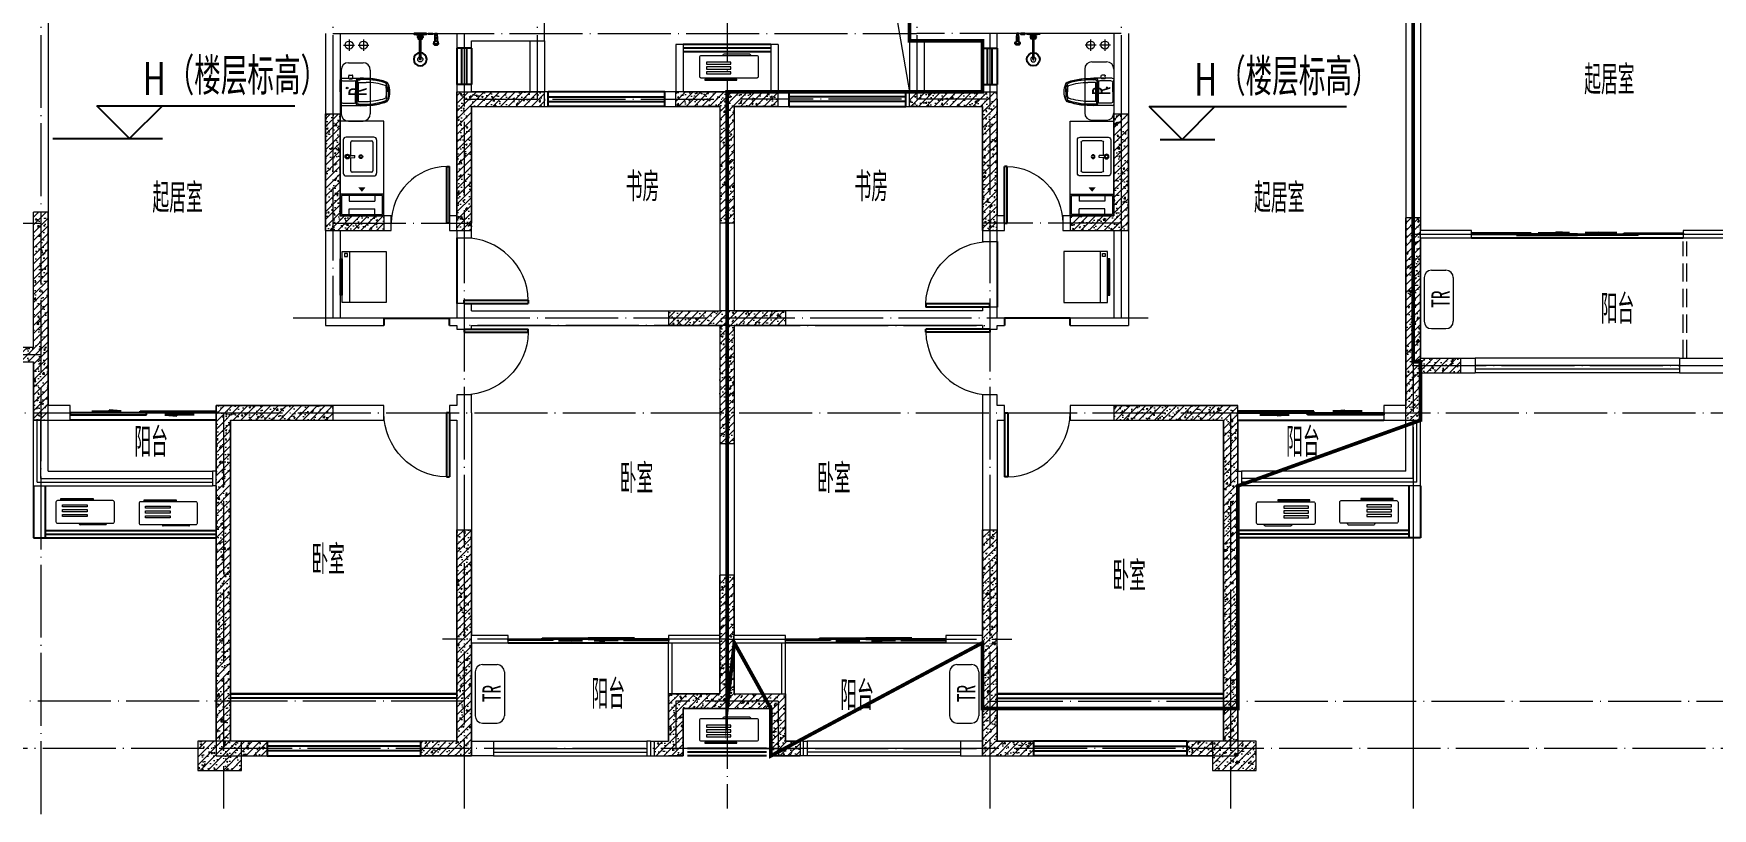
# Model space of a CAD drawing. Extents: x -50454 to 66757, y -11026 to 33524.
# Drawn here: x 27727 to 50727, y 3947 to 14568 of the extents above; entities that cross this region are included whole.
import ezdxf
from ezdxf.enums import TextEntityAlignment as Align

# ---------------------------------------------------------------- set-up
doc = ezdxf.new("R2010")
doc.units = 0
doc.header["$LTSCALE"] = 1000
doc.header["$MEASUREMENT"] = 0
doc.linetypes.add('DASH', pattern=[0.35, 0.25, -0.1])
doc.linetypes.add('DOTE', pattern=[2.42, 2, -0.2, 0.02, -0.2])
doc.layers.get('0').update_dxf_attribs({"linetype": 'CONTINUOUS'})
for name, color, linetype in [('DIM_ELEV', 3, 'CONTINUOUS'), ('fd', 4, 'CONTINUOUS'), ('PUB_TEXT', 7, 'CONTINUOUS'), ('RAIL', 163, 'CONTINUOUS'), ('WINDOW', 4, 'CONTINUOUS'), ('立面', 33, 'CONTINUOUS')]:
    doc.layers.add(name, color=color, linetype=linetype)
for name, color, linetype, lineweight in [('DOTE', 1, 'DOTE', 0), ('WALL', 2, 'CONTINUOUS', 20), ('五金', 136, 'CONTINUOUS', 9), ('剪力墙', 2, 'CONTINUOUS', 15), ('剪力墙填充', 8, 'CONTINUOUS', 15), ('家具', 9, 'CONTINUOUS', 9), ('洁具', 8, 'CONTINUOUS', 9), ('看线', 5, 'CONTINUOUS', 0)]:
    doc.layers.add(name, color=color, linetype=linetype, lineweight=lineweight)
doc.styles.add('_TCH_DIM', font='SIMPLEX', dxfattribs={"bigfont": 'GBCBIG'})
doc.styles.add('_TCH_SPACE', font='SIMPLEX', dxfattribs={"bigfont": 'GBCBIG'})
doc.styles.add('HZ', font='SimSun.ttf', dxfattribs={"width": 0.8, "height": 1.2})
pattern_1 = [(45, (-1550, -18500), (-53.033, 53.033), []), (50, (-1550, -18500), (215.1781, -18.8256), [22.5, -247.5]), (355, (-1550, -18500), (-41.6254, 225.6576), [18, -198]), (100.4514, (-1532.07, -18501.57), (173.5528, 206.8319), [19.122, -210.3426]), (46.1842, (-1550, -18440), (320.1723, -49.6557), [33.75, -371.25]), (96.6356, (-1523.32, -18444.14), (280.3988, 292.2354), [28.683, -315.514]), (351.1842, (-1550, -18440), (280.3986, 292.2356), [27, -297]), (21, (-1520, -18455), (179.0721, -120.7857), [22.5, -247.5]), (326, (-1520, -18455), (72.9946, 217.545), [18, -198]), (71.4514, (-1505.08, -18465.07), (252.0668, 96.7591), [19.122, -210.3426]), (37.5, (-1550, -18500), (3.64796, 99.86816), [0, -195.6, 0, -201, 0, -198.75]), (7.5, (-1550, -18500), (78.92086, 118.3235), [0, -114.6, 0, -191.1, 0, -75.75]), (327.5, (-1616.9, -18500), (160.14673, -6.76646), [0, -75, 0, -234, 0, -310.5]), (317.5, (-1646.9, -18500), (174.95585, 30.0315), [0, -97.5, 0, -155.4, 0, -220.5])]

# ---------------------------------------------------------------- blocks, each defined once
blk = doc.blocks.new('A$C6EA5130D')
at = {"layer": '五金', "lineweight": -3}
for p, q in [((85, 353), (85, 30)), ((95, 30), (95, 353)), ((68, 25), (68, 15)), ((111, 25), (111, 15)), ((291, 38), (291, 113)), ((321, 60), (291, 60)), ((321, 38), (321, 113))]:
    blk.add_line(p, q, dxfattribs=at)
at = {"layer": '五金', "color": 8}
for p, q in [((75, 22), (75, 15)), ((105, 25), (105, 15))]:
    blk.add_line(p, q, dxfattribs=at)
at = {"layer": '五金', "lineweight": -3}
for points in [[(175, 0), (5, 0), (5, 10), (34, 15), (80, 15)], [(62, 46), (52, 46), (52, 50), (62, 50)], [(75, 25), (62, 25), (62, 70), (85, 70)], [(95, 70), (118, 70), (118, 25), (105, 25)], [(100, 15), (145, 15), (175, 10), (175, 0)], [(118, 50), (128, 50), (128, 46), (118, 46)], [(294, 29), (294, 0), (317, 0), (317, 29)]]:
    blk.add_lwpolyline(points, dxfattribs=at)
for points in [[(59, 0), (59, 10), (121, 10), (121, 0)], [(261, 0), (261, 10), (205, 10), (205, 0)]]:
    blk.add_lwpolyline(points, close=True, dxfattribs=at)
at = {"layer": '五金', "color": 8}
for points in [[(80, 22), (75, 22), (75, 50), (85, 50)], [(95, 50), (105, 50), (105, 22), (100, 22)]]:
    blk.add_lwpolyline(points, dxfattribs=at)
blk.add_lwpolyline([(80, 10), (80, 30), (100, 30), (100, 10)], close=True, dxfattribs=at)
at = {"layer": '五金', "lineweight": -3}
blk.add_circle((90, 353), 89.5, dxfattribs=at)
at = {"layer": '五金', "color": 8}
for centre, radius in [((90, 353), 5), ((306, 87), 15), ((306, 38), 15)]:
    blk.add_circle(centre, radius, dxfattribs=at)
for centre, radius, start, end in [((90, 353), 35, 278.2132, 261.7868), ((90, 353), 9, 303.749, 236.251), ((306, 87), 17, 331.9275, 208.0725), ((306, 38), 17, 151.9275, 226.6641), ((306, 38), 17, 313.3359, 28.0725)]:
    blk.add_arc(centre, radius, start, end, dxfattribs=at)
at = {"layer": '五金', "lineweight": -3}
for centre, start, end in [((274, 107), 19.6733, 73.5819), ((337, 107), 106.4181, 160.3267)]:
    blk.add_arc(centre, 17.7, start, end, dxfattribs=at)
at = {"layer": '五金', "lineweight": -3, "extrusion": (0, 0, -1)}
for centre, major_axis, ratio, start_param, end_param in [((306, 136), (33.6, 0), 0.612909, 2.761972, 6.662806), ((306, 126), (-31.4, 0), 0.47884, -1.072899, 4.214492)]:
    blk.add_ellipse(centre, major_axis=major_axis, ratio=ratio, start_param=start_param, end_param=end_param, dxfattribs=at)
blk = doc.blocks.new('A$C4EB5717C')
at = {"layer": '家具', "color": 8}
for p, q in [((520, 110), (520, 120)), ((883, 100), (530, 100)), ((893, 120), (893, 110))]:
    blk.add_line(p, q, dxfattribs=at)
at = {"layer": '家具'}
blk.add_lwpolyline([(220, 120), (980, 120, 0.414214), (1000, 140), (1000, 410, 0.414214), (980, 430), (220, 430, 0.414214), (200, 410), (200, 140, 0.414214)], format="xyb", close=True, dxfattribs=at)
at = {"layer": '家具', "color": 8}
for points in [[(269, 459), (709, 459), (709, 444), (269, 444)], [(290, 372), (626, 372), (626, 343), (290, 343)], [(290, 306), (626, 306), (626, 277), (290, 277)], [(290, 240), (626, 240), (626, 211), (290, 211)]]:
    blk.add_lwpolyline(points, close=True, dxfattribs=at)
for centre, start, end in [((530, 110), 180, 270), ((883, 110), 270, 0)]:
    blk.add_arc(centre, 10, start, end, dxfattribs=at)
blk = doc.blocks.new('dfdsf')
at = {"layer": '家具'}
for p, q in [((-6119, -27345), (-6119, -27726)), ((-5626, -27307), (-6081, -27307)), ((-5588, -27726), (-5588, -27345)), ((-6081, -27765), (-5626, -27765))]:
    blk.add_line(p, q, dxfattribs=at)
at = {"layer": '家具', "color": 8}
for p, q in [((-5872, -27364), (-5886, -27364)), ((-5867, -27351), (-5876, -27341)), ((-5854, -27345), (-5854, -27332)), ((-5831, -27341), (-5840, -27350)), ((-5835, -27364), (-5821, -27364)), ((-6068, -27695), (-6068, -27428)), ((-6049, -27409), (-5869, -27409)), ((-5867, -27377), (-5876, -27387)), ((-5870, -27392), (-5866, -27466)), ((-5866, -27466), (-5841, -27466)), ((-5854, -27383), (-5854, -27396)), ((-5837, -27392), (-5841, -27466)), ((-5831, -27387), (-5840, -27377)), ((-5838, -27409), (-5658, -27409)), ((-5639, -27428), (-5639, -27695)), ((-5658, -27714), (-6049, -27714))]:
    blk.add_line(p, q, dxfattribs=at)
for centre, radius in [((-5854, -27364), 32.3), ((-5854, -27364), 18.8), ((-5855, -27549), 25.4), ((-5855, -27549), 16)]:
    blk.add_circle(centre, radius, dxfattribs=at)
at = {"layer": '家具'}
for centre, start, end in [((-6081, -27345), 90, 180), ((-5626, -27345), 0, 90), ((-6081, -27726), 180, 270), ((-5626, -27726), 270, 0)]:
    blk.add_arc(centre, 38.1, start, end, dxfattribs=at)
at = {"layer": '家具', "color": 8}
for centre, start, end in [((-6049, -27428), 90, 180), ((-5658, -27428), 0, 90), ((-6049, -27695), 180, 270), ((-5658, -27695), 270, 0)]:
    blk.add_arc(centre, 19.1, start, end, dxfattribs=at)
blk = doc.blocks.new('A$C37A63D83')
at = {"layer": '家具', "color": 8}
for p, q in [((152, 636), (128, 636)), ((136, 660), (323, 660)), ((229, 660), (136, 660)), ((162, 636), (152, 636)), ((162, 636), (229, 636)), ((297, 636), (229, 636)), ((297, 636), (307, 636)), ((307, 636), (331, 636)), ((49, 230), (49, 316)), ((49, 230), (229, 230)), ((49, 230), (91, 212)), ((54, 279), (54, 280)), ((63, 275), (58, 275)), ((63, 253), (63, 275)), ((81, 235), (229, 235)), ((99, 250), (99, 356)), ((229, 247), (103, 247)), ((111, 247), (229, 247)), ((229, 247), (356, 247)), ((348, 247), (229, 247)), ((378, 235), (229, 235)), ((409, 230), (229, 230)), ((360, 250), (360, 356)), ((409, 230), (368, 212)), ((396, 253), (396, 275)), ((396, 275), (400, 275)), ((38, 172), (42, 172)), ((38, 118), (42, 118)), ((40, 153), (40, 162)), ((40, 137), (40, 146)), ((40, 121), (40, 130)), ((49, 125), (49, 165)), ((76, 36), (76, 198)), ((91, 212), (229, 212)), ((99, 221), (229, 221)), ((229, 14), (99, 14)), ((360, 221), (229, 221)), ((368, 212), (229, 212)), ((229, 14), (360, 14)), ((382, 36), (382, 198))]:
    blk.add_line(p, q, dxfattribs=at)
at = {"layer": '家具'}
for p, q in [((40, 170), (40, 275)), ((405, 279), (405, 280)), ((409, 230), (409, 316)), ((418, 23), (418, 275)), ((0, 125), (0, 165)), ((38, 172), (7, 172)), ((38, 118), (7, 118)), ((40, 23), (40, 122)), ((229, 0), (63, 0)), ((229, 0), (396, 0))]:
    blk.add_line(p, q, dxfattribs=at)
at = {"layer": '家具', "color": 8}
blk.add_circle((176, 95), 11.4, dxfattribs=at)
at = {"layer": '家具'}
for centre, radius, start, end in [((979, 321), 939, 160.4627, 171.8238), ((107, 630), 13.5, 147.2649, 160.4629), ((159, 597), 75.7, 123.7473, 147.2649), ((217, 423), 257, 87.121, 112.8427), ((242, 423), 257, 67.1573, 92.879), ((300, 597), 75.7, 32.7351, 56.2527), ((346, 630), 13.5, 21.3401, 45.0457), ((352, 630), 13.5, 19.5371, 32.7351), ((-520, 321), 939, 8.1773, 19.5371), ((7035, 15), 7000, 176.3999, 177.8752), ((-6576, 15), 7000, 2.1248, 3.6001), ((7, 165), 7.2, 90, 180), ((7, 125), 7.2, 180, 270), ((63, 23), 22.5, 180, 270), ((396, 23), 22.5, 270, 0)]:
    blk.add_arc(centre, radius, start, end, dxfattribs=at)
at = {"layer": '家具', "color": 8}
for centre, radius, start, end in [((824, 353), 776, 158.6599, 172.4763), ((942, 340), 881, 161.7059, 184.2897), ((933, 353), 834, 161.5027, 179.8181), ((113, 630), 13.5, 134.9543, 158.6599), ((347, 396), 344, 131.9223, 134.9543), ((130, 611), 25.3, 94.6124, 166.2529), ((138, 626), 34, 87.4207, 128.0687), ((159, 612), 18, 109.1813, 161.5027), ((214, 386), 250, 86.5925, 104.1516), ((245, 386), 250, 75.8484, 93.4075), ((300, 612), 18, 18.4973, 70.8187), ((-474, 353), 834, 0.1819, 18.4973), ((321, 626), 34, 51.9313, 92.5793), ((329, 611), 25.3, 13.7471, 85.3876), ((112, 396), 344, 45.0457, 48.0777), ((-483, 340), 881, 355.7103, 18.2941), ((-365, 353), 776, 7.5237, 21.3401), ((545, 367), 499, 169.8851, 189.9823), ((58, 279), 4.5, 180, 270), ((81, 253), 18, 180, 270), ((103, 250), 3.6, 180, 270), ((356, 250), 3.6, 270, 0), ((378, 253), 18, 270, 0), ((400, 279), 4.5, 270, 0), ((-86, 367), 499, 350.0177, 10.1149), ((42, 165), 7.2, 0, 90), ((42, 125), 7.2, 270, 0), ((99, 198), 22.5, 90, 180), ((99, 36), 22.5, 180, 270), ((360, 198), 22.5, 0, 90), ((360, 36), 22.5, 270, 0)]:
    blk.add_arc(centre, radius, start, end, dxfattribs=at)
blk = doc.blocks.new('wash')
at = {"layer": '家具'}
blk.add_line((1203882, -500462), (1203882, -501162), dxfattribs=at)
for points in [[(1203382, -500462), (1203382, -501162), (1203982, -501162), (1203982, -500462)], [(1203952, -500532), (1203912, -500532), (1203912, -500492), (1203952, -500492)], [(1204002, -501062), (1204002, -500562), (1203982, -500562), (1203982, -501062)], [(1204002, -501062), (1204012, -501062), (1204012, -500562), (1204002, -500562)]]:
    blk.add_lwpolyline(points, close=True, dxfattribs=at)
blk = doc.blocks.new('A$C0032228E')
at = {"layer": 'fd'}
blk.add_lwpolyline([(302, 0, 100, 0, 0), (302, 62, 0, 0, 0)], format="xyseb", dxfattribs=at)
at = {"layer": '家具'}
for p, q in [((123, 372), (123, 295)), ((477, 295), (123, 295)), ((477, 372), (477, 295)), ((477, 189), (123, 189)), ((123, 112), (123, 189)), ((477, 112), (477, 189))]:
    blk.add_line(p, q, dxfattribs=at)
for points in [[(600, 392), (0, 392), (0, 92), (600, 92)], [(580, 372), (20, 372), (20, 112), (580, 112)]]:
    blk.add_lwpolyline(points, close=True, dxfattribs=at)
blk = doc.blocks.new('A$C198771BE')
at = {"layer": '洁具'}
for p, q in [((0, 750), (0, 150)), ((100, 850), (300, 850)), ((400, 750), (400, 150)), ((100, 50), (300, 50))]:
    blk.add_line(p, q, dxfattribs=at)
for centre, start, end in [((100, 750), 90, 180), ((300, 750), 0, 90), ((100, 150), 180, 270), ((300, 150), 270, 0)]:
    blk.add_arc(centre, 100, start, end, dxfattribs=at)
at = {"layer": '洁具', "style": 'HZ', "width": 0.7}
blk.add_text('R', height=250, rotation=90, dxfattribs=at).set_placement((350, 393))
blk = doc.blocks.new('A$C63AC1503')
at = {"layer": '洁具'}
for p, q in [((0, 700), (0, 100)), ((100, 800), (300, 800)), ((400, 700), (400, 100)), ((100, 0), (300, 0))]:
    blk.add_line(p, q, dxfattribs=at)
for centre, start, end in [((100, 700), 90, 180), ((300, 700), 0, 90), ((100, 100), 180, 270), ((300, 100), 270, 0)]:
    blk.add_arc(centre, 100, start, end, dxfattribs=at)
at = {"layer": '洁具', "style": 'HZ', "width": 0.7}
blk.add_text('TR', height=250, rotation=90, dxfattribs=at).set_placement((350, 285))
blk = doc.blocks.new('$TCHSYS$WIN2D')
for p, q in [((-0.5, 0.5), (0.5, 0.5)), ((-0.5, 0.5), (-0.5, -0.5)), ((0.5, 0.5), (0.5, -0.5)), ((0.5, 0.167), (-0.5, 0.167)), ((0.5, -0.167), (-0.5, -0.167)), ((-0.5, -0.5), (0.5, -0.5))]:
    blk.add_line(p, q)
blk = doc.blocks.new('$DorLib2D$00000001')
for p, q in [((0.45, 0.975), (0.5, 0.975)), ((0.45, 0), (0.45, 0.975)), ((0.5, 0), (0.5, 0.975)), ((0.5, 0), (0.45, 0))]:
    blk.add_line(p, q)
at = {"lineweight": 13}
blk.add_arc((0.475, 0), 0.975, 91.4693, 180, dxfattribs=at)
blk = doc.blocks.new('$DorLib2D$00000138')
at = {"color": 0, "linetype": 'Continuous'}
for p, q in [((-0.2875, 0), (-0.2875, 0.1538)), ((-0.2875, 0.1538), (0, 0.1538)), ((0, 0.1538), (0, 0)), ((0.2875, 0.1538), (0, 0.1538)), ((0.2875, 0), (0.2875, 0.1538)), ((-0.5, -0.1399), (-0.5, 0)), ((-0.5, 0), (-0.2187, 0)), ((0, 0), (-0.2875, 0)), ((-0.2187, 0), (-0.2187, -0.1399)), ((0, 0), (0.2875, 0)), ((0.2187, 0), (0.2187, -0.1399)), ((0.5, 0), (0.2187, 0)), ((0.5, 0), (0.5, -0.1946)), ((0.5, -0.1399), (0.5, 0)), ((-0.2187, -0.1399), (-0.5, -0.1399)), ((0.2187, -0.1399), (0.5, -0.1399)), ((-0.1857, -0.186), (-0.037, -0.186)), ((-0.037, -0.186), (-0.1019, -0.2583)), ((-0.1019, -0.2583), (-0.1019, -0.186)), ((0.1857, -0.186), (0.037, -0.186)), ((0.037, -0.186), (0.1019, -0.2583)), ((0.1019, -0.2583), (0.1019, -0.186))]:
    blk.add_line(p, q, dxfattribs=at)
blk = doc.blocks.new('$DorLib2D$00000131')
at = {"color": 0, "linetype": 'Continuous'}
for p, q in [((-0.5, 0.125), (-0.5, 0)), ((0.019, 0.125), (-0.5, 0.125)), ((0.019, 0), (0.019, 0.125)), ((0.15, 0.125), (0.232, 0.197)), ((0.35, 0.125), (0.15, 0.125)), ((0.232, 0.197), (0.232, 0.125)), ((-0.5, 0), (0.019, 0)), ((-0.024, 0), (0.5, 0)), ((-0.024, -0.125), (-0.024, 0)), ((0.5, 0), (0.5, -0.125)), ((-0.35, -0.125), (-0.15, -0.125)), ((-0.232, -0.197), (-0.232, -0.125)), ((-0.15, -0.125), (-0.232, -0.197)), ((0.5, -0.125), (-0.024, -0.125))]:
    blk.add_line(p, q, dxfattribs=at)
blk = doc.blocks.new('A$C29B03321')
at = {"layer": '剪力墙填充'}
h = blk.add_hatch(dxfattribs=at)
h.set_pattern_fill('钢筋混凝土', color=256, scale=30, style=0)
h.set_pattern_definition(pattern_1)
h.paths.add_polyline_path([(15200, -9200), (15300, -9200), (15300, -9400), (15200, -9400), (14300, -9400), (14300, -11100), (14100, -11100), (14100, -9200)])
h = blk.add_hatch(dxfattribs=at)
h.set_pattern_fill('钢筋混凝土', color=256, scale=30, style=0)
h.set_pattern_definition(pattern_1)
h.paths.add_polyline_path([(17800, -9200), (18500, -9200), (18500, -9400), (17900, -9400), (17900, -11000), (17700, -11000), (17700, -9400), (17100, -9400), (17100, -9200)])
h = blk.add_hatch(dxfattribs=at)
h.set_pattern_fill('钢筋混凝土', color=256, scale=30, style=0)
h.set_pattern_definition(pattern_1)
h.paths.add_polyline_path([(20400, -9200), (21500, -9200), (21500, -11100), (21300, -11100), (21300, -9400), (20400, -9400), (20300, -9400), (20300, -9200)])
h = blk.add_hatch(dxfattribs=at)
h.set_pattern_fill('钢筋混凝土', color=256, scale=30, style=0)
h.set_pattern_definition(pattern_1)
h.paths.add_polyline_path([(12300, -11100), (12300, -9500), (12500, -9500), (12500, -10900), (13100, -10900), (13100, -11100)])
h = blk.add_hatch(dxfattribs=at)
h.set_pattern_fill('钢筋混凝土', color=256, scale=30, style=0)
h.set_pattern_definition(pattern_1)
h.paths.add_polyline_path([(23100, -10900), (23100, -9500), (23300, -9500), (23300, -11100), (22500, -11100), (22500, -10900)])
h = blk.add_hatch(dxfattribs=at)
h.set_pattern_fill('钢筋混凝土', color=256, scale=30, style=0)
h.set_pattern_definition(pattern_1)
h.paths.add_polyline_path([(8500, -10850), (8300, -10850), (8300, -12700), (7750, -12700), (7750, -12900), (8300, -12900), (8300, -13700), (8500, -13700), (8500, -12800)])
h = blk.add_hatch(dxfattribs=at)
h.set_pattern_fill('钢筋混凝土', color=256, scale=30, style=0)
h.set_pattern_definition(pattern_1)
h.paths.add_polyline_path([(27300, -10925), (27100, -10925), (27100, -12950), (27100, -13700), (27300, -13700), (27300, -13050), (27850, -13050), (27850, -12850), (27300, -12850)])
h = blk.add_hatch(dxfattribs=at)
h.set_pattern_fill('钢筋混凝土', color=256, scale=30, style=0)
h.set_pattern_definition(pattern_1)
h.paths.add_polyline_path([(17700, -12400), (17700, -14025), (17900, -14025), (17900, -12400), (18600, -12400), (18600, -12200), (17900, -12200), (17700, -12200), (17000, -12200), (17000, -12400)])
h = blk.add_hatch(dxfattribs=at)
h.set_pattern_fill('钢筋混凝土', color=256, scale=30, style=0)
h.set_pattern_definition(pattern_1)
h.paths.add_polyline_path([(11000, -13700), (12400, -13700), (12400, -13500), (10800, -13500), (10800, -18100), (11000, -18100)])
h = blk.add_hatch(dxfattribs=at)
h.set_pattern_fill('钢筋混凝土', color=256, scale=30, style=0)
h.set_pattern_definition(pattern_1)
h.paths.add_polyline_path([(24800, -13500), (23100, -13500), (23100, -13700), (24600, -13700), (24600, -18100), (24800, -18100)])
h = blk.add_hatch(dxfattribs=at)
h.set_pattern_fill('钢筋混凝土', color=256, scale=30, style=0)
h.set_pattern_definition(pattern_1)
h.paths.add_polyline_path([(14100, -18100), (13600, -18100), (13600, -18300), (14300, -18300), (14300, -15200), (14100, -15200)])
h = blk.add_hatch(dxfattribs=at)
h.set_pattern_fill('钢筋混凝土', color=256, scale=30, style=0)
h.set_pattern_definition(pattern_1)
h.paths.add_polyline_path([(21300, -18300), (21300, -15200), (21500, -15200), (21500, -18100), (22000, -18100), (22000, -18300)])
h = blk.add_hatch(dxfattribs=at)
h.set_pattern_fill('钢筋混凝土', color=256, scale=30, style=0)
h.set_pattern_definition(pattern_1)
h.paths.add_polyline_path([(17700, -17450), (17700, -15825), (17900, -15825), (17900, -17450), (18600, -17450), (18600, -18100), (18800, -18100), (18800, -18300), (18400, -18300), (18400, -17650), (17800, -17650), (17200, -17650), (17200, -18300), (16800, -18300), (16800, -18100), (17000, -18100), (17000, -17450)])
h = blk.add_hatch(dxfattribs=at)
h.set_pattern_fill('钢筋混凝土', color=256, scale=30, style=0)
h.set_pattern_definition(pattern_1)
h.paths.add_polyline_path([(11150, -18100), (10550, -18100), (10550, -18500), (11150, -18500)])
h = blk.add_hatch(dxfattribs=at)
h.set_pattern_fill('钢筋混凝土', color=256, scale=30, style=0)
h.set_pattern_definition(pattern_1)
h.paths.add_polyline_path([(11500, -18100), (11150, -18100), (11150, -18300), (11500, -18300)])
h = blk.add_hatch(dxfattribs=at)
h.set_pattern_fill('钢筋混凝土', color=256, scale=30, style=0)
h.set_pattern_definition(pattern_1)
h.paths.add_polyline_path([(24450, -18100), (24100, -18100), (24100, -18300), (24450, -18300)])
h = blk.add_hatch(dxfattribs=at)
h.set_pattern_fill('钢筋混凝土', color=256, scale=30, style=0)
h.set_pattern_definition(pattern_1)
h.paths.add_polyline_path([(25050, -18100), (24450, -18100), (24450, -18500), (25050, -18500)])
at = {"layer": '剪力墙'}
for p, q in [((14100, -11100), (14100, -9200)), ((14100, -9200), (15200, -9200)), ((14300, -11100), (14300, -9400)), ((14300, -9400), (15200, -9400)), ((15200, -9200), (15300, -9200)), ((15200, -9400), (15300, -9400)), ((15300, -9400), (15300, -9200)), ((17100, -9400), (17100, -9200)), ((17800, -9200), (17100, -9200)), ((17700, -9400), (17100, -9400)), ((17700, -9400), (17700, -11000)), ((17800, -9200), (18500, -9200)), ((17900, -9400), (17900, -11000)), ((17900, -9400), (18500, -9400)), ((18500, -9400), (18500, -9200)), ((20300, -9400), (20300, -9200)), ((20400, -9200), (20300, -9200)), ((20400, -9400), (20300, -9400)), ((20400, -9200), (21500, -9200)), ((20400, -9400), (21300, -9400)), ((21300, -11100), (21300, -9400)), ((21500, -11100), (21500, -9200)), ((12300, -9500), (12500, -9500)), ((12300, -11100), (12300, -9500)), ((12500, -10900), (12500, -9500)), ((23100, -9500), (23300, -9500)), ((23100, -10900), (23100, -9500)), ((23300, -11100), (23300, -9500)), ((8500, -10850), (8300, -10850)), ((8300, -12700), (8300, -10850)), ((8500, -12800), (8500, -10850)), ((12500, -10900), (13100, -10900)), ((13100, -10900), (13100, -11100)), ((17900, -11000), (17700, -11000)), ((22500, -10900), (22500, -11100)), ((22500, -10900), (23100, -10900)), ((27300, -10925), (27100, -10925)), ((27100, -12950), (27100, -10925)), ((27300, -12850), (27300, -10925)), ((12300, -11100), (13100, -11100)), ((14100, -11100), (14300, -11100)), ((21300, -11100), (21500, -11100)), ((22500, -11100), (23300, -11100)), ((17000, -12200), (17000, -12400)), ((17000, -12200), (17700, -12200)), ((17000, -12400), (17700, -12400)), ((17900, -12200), (17700, -12200)), ((17700, -12400), (17700, -14025)), ((17900, -12200), (18600, -12200)), ((17900, -12400), (18600, -12400)), ((17900, -12400), (17900, -14025)), ((18600, -12200), (18600, -12400)), ((7750, -12700), (8300, -12700)), ((8500, -13700), (8500, -12800)), ((27300, -12850), (27850, -12850)), ((27850, -12850), (27850, -13050)), ((7750, -12900), (8300, -12900)), ((8300, -13700), (8300, -12900)), ((27100, -13700), (27100, -12950)), ((27300, -13050), (27850, -13050)), ((27300, -13700), (27300, -13050)), ((10800, -18100), (10800, -13500)), ((10800, -13500), (12400, -13500)), ((12400, -13500), (12400, -13700)), ((23100, -13500), (23100, -13700)), ((23100, -13500), (24800, -13500)), ((24800, -18100), (24800, -13500)), ((8300, -13700), (8500, -13700)), ((11000, -18100), (11000, -13700)), ((11000, -13700), (12400, -13700)), ((23100, -13700), (24600, -13700)), ((24600, -18100), (24600, -13700)), ((27100, -13700), (27300, -13700)), ((17900, -14025), (17700, -14025)), ((14100, -15200), (14300, -15200)), ((14100, -18100), (14100, -15200)), ((14300, -18300), (14300, -15200)), ((21300, -15200), (21500, -15200)), ((21300, -18300), (21300, -15200)), ((21500, -18100), (21500, -15200)), ((17900, -15825), (17700, -15825)), ((17700, -17450), (17700, -15825)), ((17900, -17450), (17900, -15825)), ((17000, -17450), (17700, -17450)), ((17000, -18100), (17000, -17450)), ((17900, -17450), (18600, -17450)), ((18600, -18100), (18600, -17450)), ((17200, -17650), (17800, -17650)), ((17200, -18300), (17200, -17650)), ((17800, -17650), (18400, -17650)), ((18400, -18300), (18400, -17650)), ((10550, -18100), (10550, -18500)), ((11150, -18100), (10550, -18100)), ((11100, -18100), (11500, -18100)), ((11150, -18500), (11150, -18100)), ((11500, -18300), (11500, -18100)), ((13600, -18300), (13600, -18100)), ((14100, -18100), (13600, -18100)), ((16800, -18100), (16800, -18300)), ((16800, -18100), (17000, -18100)), ((18600, -18100), (18800, -18100)), ((18800, -18100), (18800, -18300)), ((21500, -18100), (22000, -18100)), ((22000, -18300), (22000, -18100)), ((24100, -18300), (24100, -18100)), ((24500, -18100), (24100, -18100)), ((24450, -18100), (24450, -18500)), ((25050, -18100), (24450, -18100)), ((25050, -18500), (25050, -18100)), ((11150, -18300), (11500, -18300)), ((14300, -18300), (13600, -18300)), ((16800, -18300), (17200, -18300)), ((18400, -18300), (18800, -18300)), ((21300, -18300), (22000, -18300)), ((24450, -18300), (24100, -18300)), ((10550, -18500), (11150, -18500)), ((24450, -18500), (25050, -18500))]:
    blk.add_line(p, q, dxfattribs=at)

msp = doc.modelspace()

# ---------------------------------------------------------------- linework, layer by layer
at = {"layer": 'DIM_ELEV'}
for p, q in [((29043.2, 13128.7), (28593.2, 13578.7)), ((28593.2, 13578.7), (31307.5, 13578.7)), ((29043.2, 13128.7), (29493.2, 13578.7)), ((43462.3, 13118.1), (43012.3, 13568.1)), ((43012.3, 13568.1), (45712.3, 13568.1)), ((43462.3, 13118.1), (43912.3, 13568.1)), ((27993.2, 13128.7), (29493.2, 13128.7)), ((43162.3, 13118.1), (43912.3, 13118.1))]:
    msp.add_line(p, q, dxfattribs=at)
at = {"layer": 'DOTE', "ltscale": 0.5}
for p, q in [((37227.4, 26061.9), (37227.4, 3947.3)), ((46627.4, 17644.1), (46627.4, 3947.3)), ((27827.4, 16968), (27827.4, 3497.3)), ((31827.4, 16968), (31827.4, 13668)), ((34627.4, 16968), (34627.4, 13668)), ((39827.4, 16968), (39827.4, 13668)), ((42627.4, 16968), (42627.4, 10768)), ((31827.4, 14568), (34627.4, 14568)), ((31827.4, 14568), (39827.4, 14568)), ((33627.4, 14568), (33627.4, 3947.3)), ((42627.4, 14568), (39827.4, 14568)), ((42627.4, 14568), (39827.4, 14568)), ((40827.4, 14568), (40827.4, 3947.3)), ((31827.4, 13668), (31827.4, 10768)), ((31827.4, 13668), (31827.4, 10668)), ((33627.4, 13668), (37227.4, 13668)), ((33627.4, 13668), (37227.4, 13668)), ((40827.4, 13668), (37227.4, 13668)), ((40827.4, 13668), (37227.4, 13668)), ((42627.4, 13668), (42627.4, 10768)), ((42627.4, 13668), (42627.4, 10668)), ((23627.4, 11968), (27827.4, 11968)), ((31827.4, 11968), (33727.4, 11968)), ((42627.4, 11968), (40727.4, 11968)), ((46627.4, 11818), (51127.4, 11818)), ((42996.8, 10668), (31285.5, 10668)), ((37227.4, 10568), (33627.4, 10568)), ((37227.4, 10568), (33627.4, 10568)), ((37227.4, 10568), (40827.4, 10568)), ((37227.4, 10568), (40827.4, 10568)), ((16180.6, 10168), (27827.4, 10168)), ((46627.4, 10018), (56946.2, 10018)), ((16825.9, 9368), (56767.7, 9368)), ((30327.4, 9368), (30327.4, 3947.3)), ((44127.4, 9368), (44127.4, 3947.3)), ((46627.4, 8368), (46627.4, 3947.3)), ((37227.4, 6268), (33327.4, 6268)), ((37227.4, 6268), (33627.4, 6268)), ((37227.4, 6268), (41127.4, 6268)), ((33627.4, 5418), (16180.6, 5418)), ((36527.4, 5418), (36527.4, 4768)), ((37927.4, 5418), (36527.4, 5418)), ((37927.4, 5418), (37927.4, 4768)), ((40827.4, 5418), (56946.2, 5418)), ((56682.2, 4768), (16180.6, 4768)), ((37227.4, 4768), (40827.4, 4768)), ((37227.4, 4768), (40827.4, 4768))]:
    msp.add_line(p, q, dxfattribs=at)
at = {"layer": 'RAIL'}
for p, q in [((37827.4, 14418), (36627.4, 14418)), ((37827.4, 14368), (36627.4, 14368)), ((37827.4, 14318), (36627.4, 14318)), ((27727.4, 8368), (27727.4, 7658)), ((27887.4, 8368), (27887.4, 7658)), ((46567.4, 8368), (46567.4, 7658)), ((46727.4, 8368), (46727.4, 7658)), ((27727.4, 7658), (30227.4, 7658)), ((27887.4, 7758), (30227.4, 7758)), ((27887.4, 7708), (30227.4, 7708)), ((46567.4, 7758), (44227.4, 7758)), ((46567.4, 7708), (44227.4, 7708)), ((46727.4, 7658), (44227.4, 7658)), ((37767.4, 4768), (36687.4, 4768)), ((37767.4, 4718), (36687.4, 4718)), ((37767.4, 4668), (36687.4, 4668))]:
    msp.add_line(p, q, dxfattribs=at)
at = {"layer": 'WALL'}
for p, q in [((46727.4, 17068), (46727.4, 11868)), ((27927.4, 16868), (27927.4, 11968)), ((46527.4, 16868), (46527.4, 11818)), ((34727.4, 14468), (34727.4, 15318)), ((39727.4, 15368), (39727.4, 14468)), ((31727.4, 14568), (31727.4, 11968)), ((31927.4, 14568), (33527.4, 14568)), ((31927.4, 14568), (31927.4, 12068)), ((33527.4, 14568), (33527.4, 14368)), ((42527.4, 14568), (40927.4, 14568)), ((40927.4, 14368), (40927.4, 14568)), ((42527.4, 14568), (42527.4, 12068)), ((42727.4, 14568), (42727.4, 11968)), ((33527.4, 14368), (33727.4, 14368)), ((33727.4, 14368), (33727.4, 14468)), ((33727.4, 14468), (34727.4, 14468)), ((36527.4, 14418), (36527.4, 13768)), ((36627.4, 14418), (36527.4, 14418)), ((36627.4, 14418), (36627.4, 13768)), ((37827.4, 14418), (37827.4, 13768)), ((37927.4, 14418), (37827.4, 14418)), ((37927.4, 14418), (37927.4, 13768)), ((40727.4, 14468), (39727.4, 14468)), ((40727.4, 14468), (40727.4, 14368)), ((40727.4, 14368), (40927.4, 14368)), ((33727.4, 13868), (33527.4, 13868)), ((33527.4, 13868), (33527.4, 13668)), ((33727.4, 13768), (33727.4, 13868)), ((40927.4, 13868), (40727.4, 13868)), ((40727.4, 13868), (40727.4, 13768)), ((40927.4, 13668), (40927.4, 13868)), ((33527.4, 13668), (33527.4, 12068)), ((34777.4, 13768), (33727.4, 13768)), ((34777.4, 13568), (34777.4, 13768)), ((36527.4, 13768), (36377.4, 13768)), ((36377.4, 13768), (36377.4, 13568)), ((36627.4, 13768), (37227.4, 13768)), ((37827.4, 13768), (37227.4, 13768)), ((38077.4, 13768), (37927.4, 13768)), ((38077.4, 13568), (38077.4, 13768)), ((40727.4, 13768), (39677.4, 13768)), ((39677.4, 13768), (39677.4, 13568)), ((40927.4, 13668), (40927.4, 12068)), ((33727.4, 13568), (34777.4, 13568)), ((33727.4, 13568), (33727.4, 11968)), ((36377.4, 13568), (36527.4, 13568)), ((36527.4, 13568), (37127.4, 13568)), ((37127.4, 13568), (37127.4, 10768)), ((37327.4, 13568), (37327.4, 10768)), ((37927.4, 13568), (37327.4, 13568)), ((37927.4, 13568), (38077.4, 13568)), ((39677.4, 13568), (40727.4, 13568)), ((40727.4, 13568), (40727.4, 11968)), ((27927.4, 11968), (27927.4, 10168)), ((31727.4, 11968), (31727.4, 10568)), ((32627.4, 12068), (31927.4, 12068)), ((32627.4, 11868), (32627.4, 12068)), ((33527.4, 12068), (33427.4, 12068)), ((33427.4, 12068), (33427.4, 11868)), ((33727.4, 11768), (33727.4, 11968)), ((40727.4, 11968), (40727.4, 11718)), ((41027.4, 12068), (40927.4, 12068)), ((41027.4, 11868), (41027.4, 12068)), ((42527.4, 12068), (41827.4, 12068)), ((41827.4, 12068), (41827.4, 11868)), ((42727.4, 11968), (42727.4, 10568)), ((31927.4, 11868), (32627.4, 11868)), ((31927.4, 11868), (31927.4, 10668)), ((33427.4, 11868), (33527.4, 11868)), ((33527.4, 11868), (33527.4, 11768)), ((33527.4, 11768), (33727.4, 11768)), ((40927.4, 11868), (41027.4, 11868)), ((40927.4, 11718), (40927.4, 11868)), ((41827.4, 11868), (42527.4, 11868)), ((42527.4, 11868), (42527.4, 10668)), ((46527.4, 11818), (46527.4, 10018)), ((47427.4, 11868), (46727.4, 11868)), ((46727.4, 11768), (47427.4, 11768)), ((46727.4, 11768), (46727.4, 10118)), ((47427.4, 11768), (47427.4, 11868)), ((51027.4, 11868), (50327.4, 11868)), ((50327.4, 11868), (50327.4, 11768)), ((50327.4, 11768), (51027.4, 11768)), ((40727.4, 11718), (40927.4, 11718)), ((33727.4, 10868), (33527.4, 10868)), ((33527.4, 10868), (33527.4, 10668)), ((33727.4, 10768), (33727.4, 10868)), ((40927.4, 10818), (40727.4, 10818)), ((40727.4, 10818), (40727.4, 10768)), ((40927.4, 10668), (40927.4, 10818)), ((32527.4, 10668), (31927.4, 10668)), ((32527.4, 10568), (32527.4, 10668)), ((33527.4, 10668), (33427.4, 10668)), ((33427.4, 10668), (33427.4, 10568)), ((33727.4, 10768), (37127.4, 10768)), ((40727.4, 10768), (37327.4, 10768)), ((41027.4, 10668), (40927.4, 10668)), ((41027.4, 10568), (41027.4, 10668)), ((42527.4, 10668), (41927.4, 10668)), ((41927.4, 10668), (41927.4, 10568)), ((31727.4, 10568), (32527.4, 10568)), ((33427.4, 10568), (33527.4, 10568)), ((33527.4, 10568), (33527.4, 10518)), ((33527.4, 10518), (33727.4, 10518)), ((33727.4, 10568), (37127.4, 10568)), ((33727.4, 10518), (33727.4, 10568)), ((37127.4, 10568), (37127.4, 6318)), ((40727.4, 10568), (37327.4, 10568)), ((37327.4, 10568), (37327.4, 6318)), ((40727.4, 10568), (40727.4, 10518)), ((40727.4, 10518), (40927.4, 10518)), ((40927.4, 10568), (41027.4, 10568)), ((40927.4, 10518), (40927.4, 10568)), ((41927.4, 10568), (42727.4, 10568)), ((27927.4, 10168), (27927.4, 9468)), ((27727.4, 10068), (27727.4, 9268)), ((46527.4, 10018), (46527.4, 9468)), ((46727.4, 10118), (47477.4, 10118)), ((46727.4, 9918), (47477.4, 9918)), ((46727.4, 9918), (46727.4, 9468)), ((47477.4, 10118), (47477.4, 9918)), ((50277.4, 10118), (51027.4, 10118)), ((50277.4, 10118), (50277.4, 9918)), ((50277.4, 9918), (51027.4, 9918)), ((28227.4, 9468), (27927.4, 9468)), ((28227.4, 9268), (28227.4, 9468)), ((30327.4, 9468), (30227.4, 9468)), ((30227.4, 9468), (30227.4, 9268)), ((32527.4, 9468), (30327.4, 9468)), ((32527.4, 9268), (32527.4, 9468)), ((33527.4, 9468), (33427.4, 9468)), ((33427.4, 9468), (33427.4, 9268)), ((33727.4, 9618), (33527.4, 9618)), ((33527.4, 9618), (33527.4, 9468)), ((33727.4, 9368), (33727.4, 9618)), ((40927.4, 9618), (40727.4, 9618)), ((40727.4, 9618), (40727.4, 9368)), ((40927.4, 9468), (40927.4, 9618)), ((41027.4, 9468), (40927.4, 9468)), ((41027.4, 9268), (41027.4, 9468)), ((44127.4, 9468), (41927.4, 9468)), ((41927.4, 9468), (41927.4, 9268)), ((44227.4, 9468), (44127.4, 9468)), ((44227.4, 9268), (44227.4, 9468)), ((46527.4, 9468), (46227.4, 9468)), ((46227.4, 9468), (46227.4, 9268)), ((46727.4, 9468), (46727.4, 9468)), ((46727.4, 9468), (46727.4, 9268)), ((27727.4, 9268), (28227.4, 9268)), ((27827.4, 9268), (27727.4, 9268)), ((30227.4, 9268), (30227.4, 8568)), ((30427.4, 9268), (30427.4, 8468)), ((30427.4, 9268), (32527.4, 9268)), ((33427.4, 9268), (33527.4, 9268)), ((33527.4, 9268), (33527.4, 6368)), ((33727.4, 9368), (33727.4, 6318)), ((40727.4, 9368), (40727.4, 6318)), ((40927.4, 9268), (41027.4, 9268)), ((40927.4, 9268), (40927.4, 6368)), ((41927.4, 9268), (44027.4, 9268)), ((44027.4, 9268), (44027.4, 8468)), ((44227.4, 9268), (44227.4, 8568)), ((46227.4, 9268), (46627.4, 9268)), ((46627.4, 9268), (46727.4, 9268)), ((30227.4, 8568), (30177.4, 8568)), ((30177.4, 8568), (30177.4, 8368)), ((44227.4, 8568), (44277.4, 8568)), ((44277.4, 8568), (44277.4, 8368)), ((30227.4, 8368), (30177.4, 8368)), ((30227.4, 8368), (30227.4, 4668)), ((30427.4, 8468), (30427.4, 4868)), ((44027.4, 8468), (44027.4, 4868)), ((44227.4, 8368), (44277.4, 8368)), ((44227.4, 8368), (44227.4, 4668)), ((33527.4, 6368), (33527.4, 6368)), ((33527.4, 6368), (33527.4, 6168)), ((34227.4, 6318), (33727.4, 6318)), ((33727.4, 6218), (33727.4, 4668)), ((33727.4, 6218), (34227.4, 6218)), ((34227.4, 6218), (34227.4, 6318)), ((37127.4, 6318), (36427.4, 6318)), ((36427.4, 6318), (36427.4, 6218)), ((36427.4, 6218), (37127.4, 6218)), ((37127.4, 6218), (37127.4, 5518)), ((38027.4, 6318), (37327.4, 6318)), ((37327.4, 6218), (37327.4, 5518)), ((37327.4, 6218), (38027.4, 6218)), ((38027.4, 6218), (38027.4, 6318)), ((40727.4, 6318), (40227.4, 6318)), ((40227.4, 6318), (40227.4, 6218)), ((40227.4, 6218), (40727.4, 6218)), ((40727.4, 6218), (40727.4, 4668)), ((40927.4, 6368), (40927.4, 6368)), ((40927.4, 6168), (40927.4, 6368)), ((33527.4, 6168), (33527.4, 4868)), ((33527.4, 6168), (33527.4, 6168)), ((40927.4, 6168), (40927.4, 4868)), ((40927.4, 6168), (40927.4, 6168)), ((37127.4, 5518), (36427.4, 5518)), ((36427.4, 5518), (36427.4, 4868)), ((37227.4, 5318), (36627.4, 5318)), ((36627.4, 5318), (36627.4, 4768)), ((37227.4, 5318), (37827.4, 5318)), ((37327.4, 5518), (38027.4, 5518)), ((37827.4, 5318), (37827.4, 4768)), ((38027.4, 5518), (38027.4, 4868)), ((30927.4, 4868), (30427.4, 4868)), ((30927.4, 4668), (30927.4, 4868)), ((33527.4, 4868), (33027.4, 4868)), ((33027.4, 4868), (33027.4, 4668)), ((36177.4, 4868), (36427.4, 4868)), ((36177.4, 4868), (36177.4, 4668)), ((38277.4, 4868), (38027.4, 4868)), ((38277.4, 4668), (38277.4, 4868)), ((41427.4, 4868), (40927.4, 4868)), ((41427.4, 4668), (41427.4, 4868)), ((44027.4, 4868), (43527.4, 4868)), ((43527.4, 4868), (43527.4, 4668)), ((30227.4, 4668), (30927.4, 4668)), ((33027.4, 4668), (33727.4, 4668)), ((36177.4, 4668), (36427.4, 4668)), ((36427.4, 4668), (36427.4, 4668)), ((36627.4, 4668), (36427.4, 4668)), ((36627.4, 4768), (36627.4, 4668)), ((37827.4, 4768), (37827.4, 4668)), ((38027.4, 4668), (37827.4, 4668)), ((38277.4, 4668), (38027.4, 4668)), ((38027.4, 4668), (38027.4, 4668)), ((40727.4, 4668), (41427.4, 4668)), ((43527.4, 4668), (44227.4, 4668))]:
    msp.add_line(p, q, dxfattribs=at)
for points in [[(33727.4, 4868), (34027.4, 4868), (34027.4, 4668), (33727.4, 4668)], [(36177.4, 4868), (36127.4, 4868), (36127.4, 4668), (36177.4, 4668)], [(38277.4, 4868), (38327.4, 4868), (38327.4, 4668), (38277.4, 4668)], [(40727.4, 4868), (40427.4, 4868), (40427.4, 4668), (40727.4, 4668)]]:
    msp.add_lwpolyline(points, dxfattribs=at)
at = {"layer": 'WINDOW'}
for p, q in [((33527.4, 11768), (33527.4, 10868)), ((47427.4, 11768), (50327.4, 11768)), ((40927.4, 11718), (40927.4, 10818)), ((32527.4, 10668, 800), (33427.4, 10668, 800)), ((41927.4, 10668, 800), (41027.4, 10668, 800)), ((30227.4, 9268), (28227.4, 9268)), ((44227.4, 9268), (46227.4, 9268)), ((34227.4, 6218), (36427.4, 6218)), ((40227.4, 6218), (38027.4, 6218)), ((30427.4, 5518), (33527.4, 5518)), ((33527.4, 5518), (30427.4, 5518)), ((33527.4, 5458), (30427.4, 5458)), ((44027.4, 5518), (40927.4, 5518)), ((40927.4, 5518), (44027.4, 5518)), ((40927.4, 5458), (44027.4, 5458))]:
    msp.add_line(p, q, dxfattribs=at)
at = {"layer": 'WINDOW', "linetype": 'DASH'}
for p, q in [((32527.4, 10668), (32527.4, 10568)), ((33427.4, 10568), (33427.4, 10668)), ((41027.4, 10668), (41027.4, 10568)), ((41927.4, 10568), (41927.4, 10668))]:
    msp.add_line(p, q, dxfattribs=at)
at = {"layer": '剪力墙填充', "const_width": 50}
msp.add_lwpolyline([(46627.4, 16968), (39727.4, 16968), (39727.4, 14468), (40727.4, 14468), (40727.4, 13768), (37227.4, 13768), (37227.4, 5318), (37327.4, 6218), (37827.4, 5318), (37827.4, 4668), (40727.4, 6218), (40727.4, 5418), (40727.4, 5318), (44227.4, 5318), (44227.4, 8368), (46727.4, 9268), (46727.4, 10068), (46627.4, 10068)], close=True, dxfattribs=at)
at = {"layer": '洁具'}
for p, q in [((31975.4, 14410), (32125.4, 14410)), ((32050.4, 14485), (32050.4, 14329)), ((32172.2, 14410), (32322.2, 14410)), ((32247.2, 14485), (32247.2, 14329)), ((42282.6, 14410), (42132.6, 14410)), ((42207.6, 14485), (42207.6, 14329)), ((42479.5, 14410), (42329.5, 14410)), ((42404.5, 14485), (42404.5, 14329)), ((36427.4, 5518), (36427.4, 6218)), ((36477.4, 5518), (36477.4, 6218)), ((37977.4, 5518), (37977.4, 6218)), ((38027.4, 5518), (38027.4, 6218))]:
    msp.add_line(p, q, dxfattribs=at)
for points in [[(32527.4, 12068), (32527.4, 13368.3), (31927.4, 13368.3)], [(41927.4, 12068), (41927.4, 13368.3), (42527.4, 13368.3)]]:
    msp.add_lwpolyline(points, dxfattribs=at)
at = {"layer": '洁具', "linetype": 'DASH'}
for points in [[(50327.4, 10118), (50327.4, 11718)], [(50377.4, 10118), (50377.4, 11718)]]:
    msp.add_lwpolyline(points, dxfattribs=at)
at = {"layer": '洁具'}
for centre in [(32050.4, 14410), (32247.2, 14410), (42207.6, 14410), (42404.5, 14410)]:
    msp.add_circle(centre, 55, dxfattribs=at)
at = {"layer": '看线'}
for p, q in [((39219.5, 16730.7), (39727.4, 13768)), ((34527.4, 14468), (34527.4, 13768)), ((34727.4, 14468), (34727.4, 13768)), ((39727.4, 14468), (39727.4, 13768)), ((39927.4, 14468), (39927.4, 13768)), ((50277.4, 10118), (47477.4, 10118)), ((50277.4, 10018), (47477.4, 10018)), ((50277.4, 9968), (47477.4, 9968)), ((50277.4, 9918), (47477.4, 9918)), ((27727.4, 8368), (27727.4, 9268)), ((27777.4, 8418), (27777.4, 9268)), ((27827.4, 8468), (27827.4, 9268)), ((27927.4, 8568), (27927.4, 9268)), ((46527.4, 8568), (46527.4, 9268)), ((46627.4, 8468), (46627.4, 9268)), ((46677.4, 8418), (46677.4, 9268)), ((46727.4, 8368), (46727.4, 9268)), ((27927.4, 8568), (30177.4, 8568)), ((27927.4, 8568), (27927.4, 8568)), ((46527.4, 8568), (44277.4, 8568)), ((46527.4, 8568), (46527.4, 8568)), ((27727.4, 8368), (30177.4, 8368)), ((27777.4, 8418), (30177.4, 8418)), ((27827.4, 8468), (30177.4, 8468)), ((46627.4, 8468), (44277.4, 8468)), ((46677.4, 8418), (44277.4, 8418)), ((46727.4, 8368), (44277.4, 8368)), ((34027.4, 4868), (36127.4, 4868)), ((40427.4, 4868), (38327.4, 4868)), ((34027.4, 4768), (36127.4, 4768)), ((34027.4, 4718), (36127.4, 4718)), ((34027.4, 4668), (36127.4, 4668)), ((40427.4, 4768), (38327.4, 4768)), ((40427.4, 4718), (38327.4, 4718)), ((40427.4, 4668), (38327.4, 4668))]:
    msp.add_line(p, q, dxfattribs=at)

# ---------------------------------------------------------------- block references
for p in [(46777.4, 10524.3), (33777.4, 5118), (40277.4, 5118)]:
    msp.add_blockref('A$C63AC1503', p)
at = {"layer": 'WINDOW'}
for name, p, xscale, yscale, zscale, rotation in [('$TCHSYS$WIN2D', (33627.4, 14118), 500, 200, 500, 269.9999999998199), ('$TCHSYS$WIN2D', (40827.4, 14118), 500, -200, 500, 270.0000000001734), ('$TCHSYS$WIN2D', (38877.4, 13668), -1600, 200, -1600, 180), ('$DorLib2D$00000001', (41427.4, 11968), 800, -800, 800, 179.9999999999896), ('$DorLib2D$00000001', (33627.4, 11318), 900, 900, 900, 269.999999999911), ('$DorLib2D$00000001', (40827.4, 11268), 900, -900, 900, 270.0000000001), ('$DorLib2D$00000001', (33627.4, 10068), -900, 900, -900, 270.0000000000185), ('$DorLib2D$00000001', (40827.4, 10068), -900, -900, -900, 270), ('$DorLib2D$00000131', (29227.4, 9368), 1999.999952444341, -200, 1999.999952444312, 180.000000000712), ('$DorLib2D$00000001', (32977.4, 9368), -900, 900, -900, 180.0000000000093), ('$DorLib2D$00000131', (45227.4, 9368), 2000.00004770275, 200, 2000.00004770275, 359.9999999992955), ('$DorLib2D$00000138', (35327.4, 6268), 2200, 100, 2200, 359.9999999999575), ('$DorLib2D$00000138', (39127.4, 6268), 2200, -100, 2200, 180.0000000000515), ('$TCHSYS$WIN2D', (31977.4, 4768), -2100, -200, -2100, 180.000000000008)]:
    msp.add_blockref(name, p, dxfattribs=dict(at, xscale=xscale, yscale=yscale, zscale=zscale, rotation=rotation))
for name, p, xscale, yscale, zscale in [('$TCHSYS$WIN2D', (35577.4, 13668), -1600, -200, -1600), ('$DorLib2D$00000001', (33027.4, 11968), 800, 800, 800), ('$DorLib2D$00000138', (48877.4, 11818), 2900, -100, 2900), ('$DorLib2D$00000001', (41477.4, 9368), -900, -900, -900), ('$TCHSYS$WIN2D', (42477.4, 4768), -2100, 200, -2100)]:
    msp.add_blockref(name, p, dxfattribs=dict(at, xscale=xscale, yscale=yscale, zscale=zscale))
at = {"layer": '洁具', "extrusion": (0, 0, -1), "zscale": -1, "rotation": 180}
msp.add_blockref('A$C6EA5130D', (-32934.7, 14568), dxfattribs=at)
at = {"layer": '洁具', "extrusion": (0, 0, -1), "xscale": -1, "zscale": -1, "rotation": 180}
msp.add_blockref('A$C6EA5130D', (-41513.7, 14568), dxfattribs=at)
at = {"layer": '洁具', "xscale": -1}
for name, p, rotation in [('A$C4EB5717C', (36654.9, 14387.6), 180), ('A$C37A63D83', (42527.4, 13997.8), 90), ('dfdsf', (69792, 18735.7), 270), ('A$C0032228E', (41927.4, 12460.4), 180), ('A$C4EB5717C', (36654.9, 5299.5), 180)]:
    msp.add_blockref(name, p, dxfattribs=dict(at, rotation=rotation))
at = {"layer": '洁具'}
for name, p in [('A$C198771BE', (31940.9, 13318.3)), ('A$C198771BE', (42127.4, 13331.2)), ('wash', (-1161541.7, 512043.2)), ('A$C4EB5717C', (27833.8, 7736.5)), ('A$C4EB5717C', (28972, 7719.5))]:
    msp.add_blockref(name, p, dxfattribs=at)
for name, p, rotation in [('A$C37A63D83', (31927.4, 13997.8), 270), ('dfdsf', (4662.9, 18735.7), 90), ('A$C0032228E', (32527.4, 12460.4), 180)]:
    msp.add_blockref(name, p, dxfattribs=dict(at, rotation=rotation))
at = {"layer": '洁具', "xscale": -1}
for name, p in [('wash', (1235939.2, 512043.2)), ('A$C4EB5717C', (45482.9, 7719.5)), ('A$C4EB5717C', (46621.1, 7736.5))]:
    msp.add_blockref(name, p, dxfattribs=at)
at = {"layer": '立面'}
msp.add_blockref('A$C29B03321', (19427.4, 22968), dxfattribs=at)

# ---------------------------------------------------------------- texts
at = {"layer": 'PUB_TEXT', "style": '_TCH_DIM'}
for p in [(29562.7, 13728.7), (43967.4, 13718.1)]:
    msp.add_text('（楼层标高）', height=506.38, dxfattribs=at).set_placement(p)
at = {"layer": 'PUB_TEXT', "style": '_TCH_DIM', "width": 0.705882}
for p in [(29232.7, 13728.7), (43637.4, 13718.1)]:
    msp.add_text('H', height=446.2, dxfattribs=at).set_placement(p)
at = {"layer": 'PUB_TEXT', "style": '_TCH_SPACE', "width": 0.8}
for s, p in [('起居室', (49316.1, 13733.7)), ('书房', (36069.3, 12265.9)), ('书房', (39203.8, 12265.9)), ('起居室', (29700.4, 12113.9)), ('起居室', (44792.6, 12113.9)), ('阳台', (49426.1, 10591.5)), ('阳台', (29337.2, 8766.5)), ('阳台', (45117.6, 8766.5)), ('卧室', (35987, 8268.5)), ('卧室', (38692.2, 8268.5)), ('卧室', (31763, 7157.2)), ('卧室', (42735.9, 6933.6)), ('阳台', (35600.4, 5313)), ('阳台', (39008.5, 5293.6))]:
    msp.add_text(s, height=400, dxfattribs=at).set_placement(p, align=Align.CENTER)

doc.saveas('drawing.dxf')
